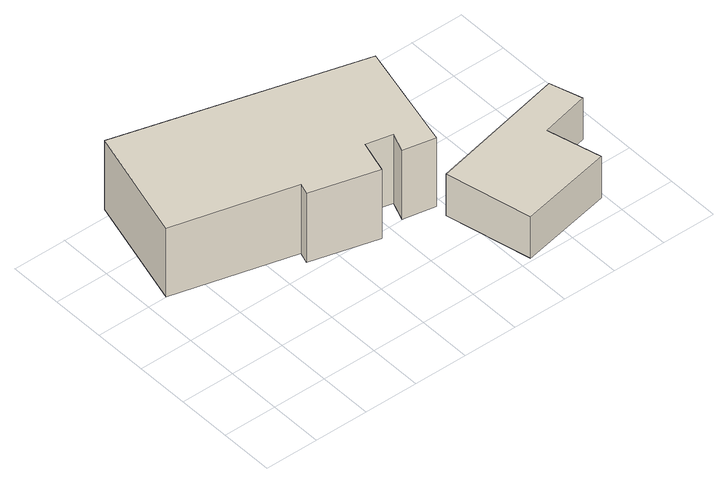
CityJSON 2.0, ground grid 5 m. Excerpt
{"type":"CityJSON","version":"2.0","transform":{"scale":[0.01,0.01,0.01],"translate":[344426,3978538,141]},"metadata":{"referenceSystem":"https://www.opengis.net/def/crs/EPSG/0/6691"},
"CityObjects":{
"building1":{"type":"Building","attributes":{"measuredHeight":8.5},"geometry":[{"type":"Solid","lod":"1","boundaries":[[[[0,1,2,3,4,5,6,7,8,9]],[[8,10,11,9]],[[7,12,10,8]],[[6,13,12,7]],[[5,14,13,6]],[[4,15,14,5]],[[3,16,15,4]],[[2,17,16,3]],[[1,18,17,2]],[[0,19,18,1]],[[9,11,19,0]],[[10,12,13,14,15,16,17,18,19,11]]]]}]},
"building2":{"type":"Building","attributes":{"measuredHeight":4.7},"geometry":[{"type":"Solid","lod":"1","boundaries":[[[[20,21,22,23,24,25]],[[24,26,27,25]],[[23,28,26,24]],[[22,29,28,23]],[[21,30,29,22]],[[20,31,30,21]],[[25,27,31,20]],[[26,28,29,30,31,27]]]]}]}
},
"vertices":[
[2557,1820,192],[2309,801,192],[2012,861,192],[2080,1041,192],[1840,1100,192],[1752,794,192],[1131,959,192],[1167,1066,192],[54,1353,192],[342,2427,192],[54,1353,907],[342,2427,907],[1167,1066,907],[1131,959,907],[1752,794,907],[1840,1100,907],[2080,1041,907],[2012,861,907],[2309,801,907],[2557,1820,907],
[3468,204,18],[2604,28,18],[2424,823,18],[3701,1106,18],[3792,806,18],[3340,704,18],[3792,806,446],[3340,704,446],[3701,1106,446],[2424,823,446],[2604,28,446],[3468,204,446]
]}
